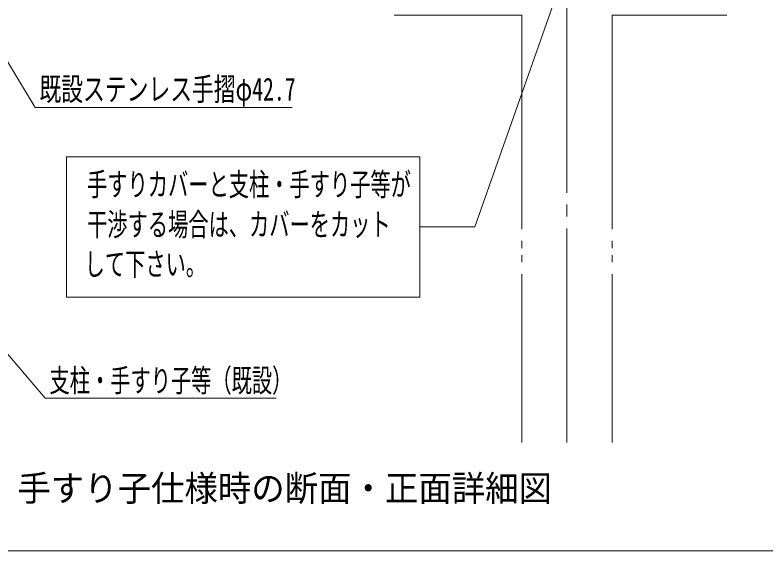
# Model space of a CAD drawing. Units: millimetres, scale not verified. Extents: x -800 to 800, y -554 to 554.
# Drawn here: x 182.3 to 497.9, y 176.6 to 402 of the extents above; entities that cross this region are included whole.
import ezdxf
from ezdxf.enums import TextEntityAlignment as Align

# ---------------------------------------------------------------- set-up
doc = ezdxf.new("R2010")
doc.units = ezdxf.units.MM
doc.header["$LTSCALE"] = 5
doc.linetypes.add('LONG_CHAIN', pattern=[21, 18, -1, 1, -1])
doc.linetypes.add('LONG_DOUBLE_CHAIN', pattern=[21.8, 18, -1, 0.6, -0.6, 0.6, -1])
for name, color, linetype, lineweight in [('0-1_4手摺芯', 5, 'LONG_CHAIN', 9), ('0-6_3ブラケット', 4, 'LONG_DOUBLE_CHAIN', 9), ('0-7_zumenwaku', 6, 'Continuous', 9), ('0-9_4手摺（断面）', 4, 'LONG_DOUBLE_CHAIN', 9), ('0-B_YEL_M', 2, 'Continuous', 9), ('1-8_6文字', 2, 'Continuous', 9)]:
    doc.layers.add(name, color=color, linetype=linetype, lineweight=lineweight)
doc.layers.add('0-8_moji', color=2, linetype='Continuous')
doc.styles.add('ＭＳ ゴシック', font='')
doc.styles.add('ＭＳ Ｐゴシック', font='')
doc.styles.get('ＭＳ ゴシック').set_extended_font_data('MS Gothic')
doc.styles.get('ＭＳ Ｐゴシック').set_extended_font_data('MS PGothic')

# ---------------------------------------------------------------- blocks, each defined once
blk = doc.blocks.new('MLeader21')
at = {"layer": '1-8_6文字'}
blk.add_line((166.174, 402.537), (164.67, 406.302), dxfattribs=at)
at = {"layer": '1-8_6文字', "color": 1}
blk.add_line((192.288, 363.15), (298.982, 363.15), dxfattribs=at)
at = {"layer": '1-8_6文字'}
blk.add_lwpolyline([(167.314, 403.228), (164.67, 406.302), (166.744, 402.882)], dxfattribs=at)
at = {"layer": '1-8_6文字', "color": 1}
blk.add_lwpolyline([(166.744, 402.882), (190.848, 363.15), (192.288, 363.15)], dxfattribs=at)
at = {"layer": '1-8_6文字', "style": 'ＭＳ ゴシック', "width": 0.7}
blk.add_text('既設ステンレス手摺φ42.7', height=9.604, dxfattribs=at).set_placement((192.648, 363.155), align=Align.BOTTOM_LEFT)
blk = doc.blocks.new('MLeader22')
at = {"layer": '1-8_6文字'}
blk.add_line((172.93, 265.649), (170.83, 269.118), dxfattribs=at)
at = {"layer": '1-8_6文字', "color": 1}
blk.add_line((196.497, 240.893), (292.243, 240.893), dxfattribs=at)
at = {"layer": '1-8_6文字'}
blk.add_lwpolyline([(173.942, 266.517), (170.83, 269.118), (173.436, 266.083)], dxfattribs=at)
at = {"layer": '1-8_6文字', "color": 1}
blk.add_lwpolyline([(173.436, 266.083), (195.057, 240.893), (196.497, 240.893)], dxfattribs=at)
at = {"layer": '1-8_6文字', "style": 'ＭＳ ゴシック', "width": 0.65}
blk.add_text('支柱・手すり子等（既設）', height=9.604, dxfattribs=at).set_placement((196.857, 240.642), align=Align.BOTTOM_LEFT)

msp = doc.modelspace()

# ---------------------------------------------------------------- linework, layer by layer
at = {"layer": '0-1_4手摺芯'}
msp.add_line((414.563, 222.304), (414.563, 458.98), dxfattribs=at)
at = {"layer": '0-6_3ブラケット'}
for p, q in [((395.563, 402.01), (395.563, 222.304)), ((433.563, 402.01), (433.563, 222.304))]:
    msp.add_line(p, q, dxfattribs=at)
at = {"layer": '0-7_zumenwaku'}
msp.add_line((-799.192, 176.628), (515.995, 176.628), dxfattribs=at)
at = {"layer": '0-9_4手摺（断面）'}
for p, q in [((341.819, 402.01), (395.563, 402.01)), ((433.563, 402.01), (481.819, 402.01))]:
    msp.add_line(p, q, dxfattribs=at)
at = {"layer": '0-B_YEL_M'}
msp.add_lwpolyline([(203.985, 342.435), (352.616, 342.435), (352.616, 283.372), (203.985, 283.372)], close=True, dxfattribs=at)
at = {"layer": '1-8_6文字', "color": 1}
msp.add_lwpolyline([(410.39, 410.886), (375.791, 312.903), (352.616, 312.903)], dxfattribs=at)

# ---------------------------------------------------------------- block references
at = {"layer": '1-8_6文字'}
for name in ['MLeader21', 'MLeader22']:
    msp.add_blockref(name, (0, 0), dxfattribs=at)

# ---------------------------------------------------------------- texts
at = {"layer": '0-8_moji', "style": 'ＭＳ Ｐゴシック', "width": 0.95}
msp.add_text('手すり子仕様時の断面・正面詳細図', height=10.85, dxfattribs=at).set_placement((183.342, 194.334), align=Align.BOTTOM_LEFT)
at = {"layer": '1-8_6文字', "style": 'ＭＳ ゴシック', "width": 0.65}
for s, p in [('手すりカバーと支柱・手すり子等が', (212.687, 323.093)), ('干渉する場合は、カバーをカット', (212.687, 306.266)), ('して下さい。', (211.65, 289.599))]:
    msp.add_text(s, height=9.604, dxfattribs=at).set_placement(p, align=Align.BOTTOM_LEFT)

doc.saveas('drawing.dxf')
